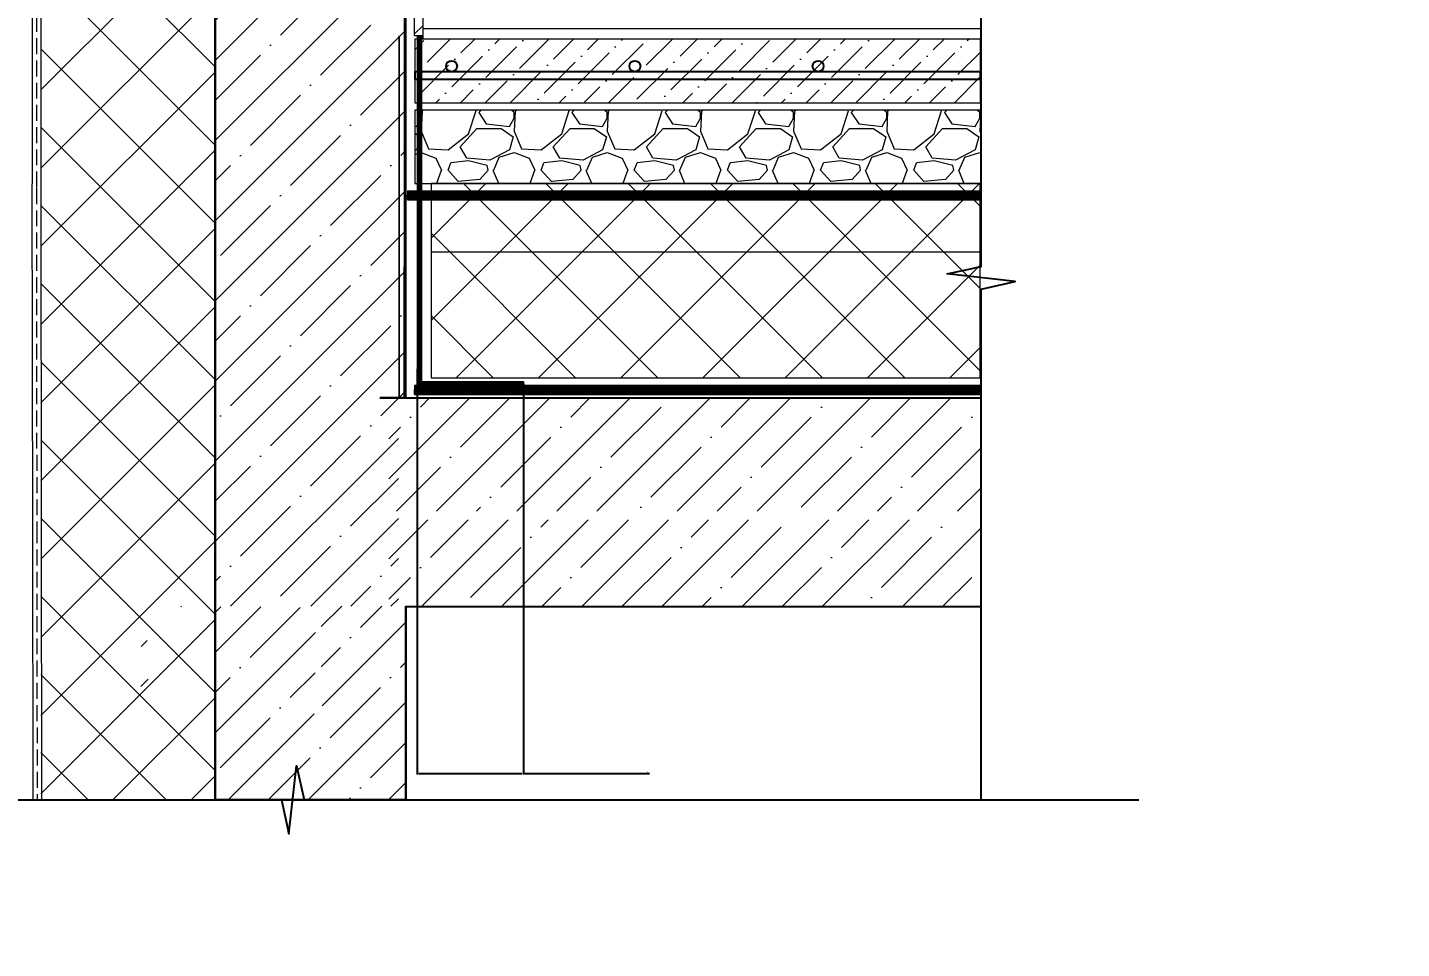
# Model space of a CAD drawing. Header units: millimetres. Extents: x -4447806 to 13389969, y -2188499 to 852203.
# Drawn here: x 4547730 to 4549893, y -558222 to -556772 of the extents above; entities that cross this region are included whole.
import ezdxf

# ---------------------------------------------------------------- set-up
doc = ezdxf.new("R2010")
doc.units = ezdxf.units.MM
for name, pattern in [('GOST2.303 4', [7, 5, -2, 0]), ('пунктирнаяX2', [12.7, 0, -12.7]), ('штриховая', [19.049999999999997, 12.7, -6.35]), ('штриховая 50', [1, 0.5, -0.5])]:
    doc.linetypes.add(name, pattern=pattern)
for name, color, linetype, lineweight in [('0.2', 7, 'Continuous', 20), ('0.35', 30, 'Continuous', 30), ('TN-ГИДРОИЗОЛЯЦИЯ БИТУМАЯ нижняя', 173, 'Continuous', 15), ('TN-ГРУНТОВКА', 6, 'Continuous', 15), ('TN-КЕРАМЗИТОВАЯ РАЗУКЛОНКА', 26, 'Continuous', 15), ('TN-ПАРОИЗОЛЯЦИЯ', 7, 'Continuous', 15), ('TN-СИСТЕМА', 243, 'Continuous', 15), ('TN-СТЯЖКА', 7, 'Continuous', 15), ('АР_Размеры', 175, 'Continuous', 9), ('АР_Штриховка', 252, 'Continuous', 0), ('Маркировка потолков', 7, 'Continuous', 9)]:
    doc.layers.add(name, color=color, linetype=linetype, lineweight=lineweight)
doc.styles.get("Standard").update_dxf_attribs({"font": 'arial.ttf'})
doc.dimstyles.new('ISO-25', dxfattribs={"dimtxt": 2.5, "dimasz": 2.5, "dimexe": 1.25, "dimexo": 0.625, "dimtad": 1, "dimtxsty": 'Standard', "dimcen": 2.5, "dimadec": 0, "dimazin": 0, "dimtfac": 1, "dimtmove": 0, "dimatfit": 3, "dimfxl": 1, "dimarcsym": 0})
pattern_1 = [(45, (3969483.65437112, -672094.7972918525), (-63.10534399997843, 63.10534399997843), []), (45, (3969546.759715014, -672094.7972918525), (-63.10534399997843, 63.10534399997843), [111.5555416787364, -22.31110833574728, 0, -22.31110833574728])]

# ---------------------------------------------------------------- blocks, each defined once
blk = doc.blocks.new('*D1170')
at = {"layer": 'Defpoints', "color": 0, "lineweight": 5, "ltscale": 500, "transparency": 16777216}
for p in [(4548343.758342006, -557308.2971352207), (4548511.100769252, -557332.286038892), (4548511.100769252, -557946.2450991163)]:
    blk.add_point(p, dxfattribs=at)
at = {"layer": 'АР_Размеры', "color": 0, "lineweight": -2, "ltscale": 500, "transparency": 16777216}
for p, q in [((4548343.758342006, -557308.9221352207), (4548343.758342006, -557947.4950991163)), ((4548511.100769252, -557332.911038892), (4548511.100769252, -557947.4950991163)), ((4548346.258342006, -557946.2450991163), (4548508.600769252, -557946.2450991163)), ((4548511.100769252, -557946.2450991163), (4548709.630955818, -557946.2450991163))]:
    blk.add_line(p, q, dxfattribs=at)
at = {"layer": 'АР_Размеры', "color": 0, "lineweight": 5, "ltscale": 500, "transparency": 16777216}
for points in [[(4548346.258342006, -557945.8284324497), (4548346.258342006, -557946.661765783), (4548343.758342006, -557946.2450991163)], [(4548508.600769252, -557945.8284324497), (4548508.600769252, -557946.661765783), (4548511.100769252, -557946.2450991163)]]:
    blk.add_solid(points, dxfattribs=at)
at = {"layer": 'АР_Размеры', "color": 0, "lineweight": 13, "ltscale": 500, "transparency": 16777216, "insert": (4548706.366119528, -557944.3436666471), "char_height": 2.5, "attachment_point": 5}
blk.add_mtext('150', dxfattribs=at)
blk = doc.blocks.new('*U707')
at = {"lineweight": 9, "transparency": 33554559}
h = blk.add_hatch(dxfattribs=at)
h.set_pattern_fill('ANSI36', color=256, scale=3)
h.set_pattern_definition([(45, (-256.1303792933202, -130.4572748134536), (5.0513940681014, 18.52177824970513), [23.8125, -4.762499999999999, 0, -4.762499999999999])])
h.paths.add_polyline_path([(308.4839045930126, 34.8208975489657), (-2.526330872438262e-12, 34.72162712319194), (0, 0), (308.4839277403724, -0.0001095534916218373)])
at = {"lineweight": 20}
blk.add_lwpolyline([(308.4839045930126, 34.8208975489657), (-2.526330872438262e-12, 34.72162712319194), (0, 0), (308.4839277403724, -0.0001095534916218373)], close=True, dxfattribs=at)
at = {"lineweight": 25}
blk.add_lwpolyline([(8.449697398228218e-14, 12.99999999997946), (308.4839277403726, 13.00009096087662), (308.4839277403722, 17.0000909609177), (-1.997201203217579e-13, 17.00000000002054)], close=True, dxfattribs=at)
for centre in [(19.99999999999958, 20.00000000002054), (119.9999999999996, 20.00000000002054), (219.9999999999996, 20.00000000002054)]:
    blk.add_circle(centre, 3, dxfattribs=at)
blk = doc.blocks.new('*U708')
at = {"lineweight": 9, "transparency": 33554559}
h = blk.add_hatch(dxfattribs=at)
h.set_pattern_fill('GRAVEL', color=256, scale=2)
h.set_pattern_definition([(228.0127875, (-219.1211134862953, -69.19990919296006), (-406.4000000319161, -457.1999999716357), [6.8344288, -676.6096727913]), (184.969741, (-223.6931134862953, -74.27990919296005), (609.5999997588101, 50.80000289395848), [11.72809439999994, -1161.080977870472]), (132.5104471, (-235.3771134862952, -75.29590919296007), (508.0000002145498, -558.7999998049191), [8.2696304, -818.6944558819999]), (267.273689, (-255.1891134862952, -87.99590919296006), (50.8000001063945, 1015.999999994663), [10.68009039999994, -1057.328748514752]), (292.83365418, (-255.6971134862953, -98.66390919296006), (-254.0000000212682, 609.5999999911091), [10.47267399999994, -1036.796154906872]), (357.2736889999999, (-251.6331134862953, -108.31590919296), (-1015.999999994663, 50.80000010639456), [10.68009039999994, -1057.328748514752]), (37.69424047, (-240.9651134862953, -108.82390919296), (-660.3999999707179, -508.0000000380082), [14.1238732, -1398.26230628494]), (72.25532837, (-229.7891134862953, -100.1879091929601), (355.6000000955858, 1117.599999969577), [13.3343904, -1320.1051320381]), (121.42956562, (-225.7251134862953, -87.48790919296005), (-406.4000000576624, 660.3999999645204), [10.71626, -1060.91091397424]), (175.2363583, (-231.3131134862953, -78.34390919296004), (558.7999999919905, -50.80000008778512), [12.23426559999994, -599.478738999996]), (222.3974378, (-243.5051134862953, -77.32790919296005), (-609.5999999804932, -558.8000000212799), [15.8215584, -1566.33545024354]), (138.81407483, (-204.8971134862954, -88.50390919296004), (-355.5999999786702, 304.8000000247836), [5.400090799999999, -534.61131648688]), (171.4692344, (-208.9611134862953, -84.94790919296005), (660.4000000177931, -101.5999998847469), [10.2736396, -1017.0927799408]), (225, (-219.1211134862953, -83.42390919296005), (-7.105427357601002e-15, -50.80000000000479), [7.1841868, -64.65786216856]), (203.19859051, (-222.6771134862953, -77.32790919296005), (254.0000000069218, 101.5999999821867), [3.868826399999984, -383.0124473778779]), (291.80140949, (-226.2331134862953, -78.85190919296005), (-50.80000001062992, 152.3999999964574), [5.4713124, -268.0950598]), (30.96375653, (-224.2011134862953, -83.93190919296003), (152.4000000037277, 101.5999999944225), [8.886393199999938, -287.3259630581981]), (161.56505118, (-216.5811134862953, -79.35990919296003), (101.6000000026517, -50.79999999467507), [6.4257428, -154.21796233656]), (16.389540334, (-255.6971134862953, -78.85190919296005), (508.0000000000029, 152.4000000000049), [9.00176, -891.1765334507801]), (70.34617594, (-247.0611134862953, -76.31190919296003), (-203.2000000185863, -558.7999999934082), [7.5519788, -747.644313564]), (293.19859051, (-216.5811134862953, -69.19990919296006), (-101.5999999822652, 254.0000000071057), [7.73760199999997, -379.143671777878]), (343.6104596700001, (-213.5331134862953, -76.31190919296003), (-508.0000000106457, 152.3999999644572), [9.001759999999939, -891.176533450796]), (339.44395478, (-255.6971134862953, -110.34790919296), (-253.9999999999972, 101.6000000000042), [8.680703999999936, -425.3546862621181]), (294.7751406, (-247.5691134862952, -113.39590919296), (-254.0000003023386, 558.7999998625452), [7.2734424, -720.0718676144]), (66.80140949, (-216.0731134862953, -119.99990919296), (101.599999984046, 254.000000006386), [7.737602000000001, -379.1436717778799]), (17.35402464, (-213.0251134862953, -112.8879091929601), (-660.3999999868604, -203.2000000426493), [8.515654800000002, -843.047519604]), (69.44395478, (-240.9651134862953, -119.99990919296), (-101.6000000017692, -253.9999999992926), [4.340351999999999, -429.6950382621201]), (101.309932474, (-219.1211134862953, -119.99990919296), (-50.800000000008, 203.2000000000074), [2.590292, -256.43989929052]), (165.963756532, (-219.6291134862953, -117.4599091929601), (152.3999999999903, -50.7999999999973), [10.472674, -198.98109178138]), (186.00900596, (-229.7891134862953, -114.91990919296), (507.9999999973074, 50.80000002658707), [9.705339999999937, -960.8272972667361]), (303.69006753, (-224.2011134862953, -88.50390919296004), (-50.80000000705937, 101.599999996474), [7.3264776, -175.8355271936]), (353.15722659, (-220.1371134862952, -94.59990919296004), (863.6000000053136, -101.5999999547879), [12.7911352, -1266.32018130062]), (60.9453959, (-207.4371134862953, -96.12390919296004), (-203.2000000055937, -355.5999999968051), [5.2301648, -517.7878463622]), (90, (-204.8971134862954, -91.55190919296004), (-50.8, 50.8), [3.048, -47.752]), (120.25643716, (-230.8051134862953, -113.39590919296), (203.1999999751433, -355.6000000141959), [7.0573392, -698.678815464]), (48.01278749999999, (-234.3611134862953, -107.29990919296), (406.4000000335068, 457.1999999702041), [13.6688576, -669.7752439912999]), (0, (-225.2171134862953, -97.13990919296006), (50.8, 50.8), [13.208, -37.592]), (325.3048465, (-212.0091134862953, -97.13990919296006), (508.0000001924306, -355.5999997250915), [8.0321912, -795.1863344828]), (254.0546040999999, (-205.4051134862953, -101.7119091929601), (-50.79999999645113, -203.2000000008949), [7.396581599999999, -362.43300077544]), (207.64597536, (-207.4371134862953, -108.82390919296), (-965.2000000354669, -507.999999932615), [12.04290199999994, -1192.249288458752]), (175.42607874, (-218.1051134862953, -114.4119091929601), (-660.3999999999766, 50.79999999998956), [12.7405892, -1261.3169291248])])
h.paths.add_polyline_path([(308.9171704000379, 39.99989029265119), (-2.910383045673371e-12, 40), (0, 0), (308.9171917081552, -0.0001097073588939906)])
at = {"lineweight": 20}
blk.add_lwpolyline([(308.9171704000379, 39.99989029265119), (-2.910383045673371e-12, 40), (0, 0), (308.9171917081552, -0.0001097073588939906)], close=True, dxfattribs=at)
blk = doc.blocks.new('*U709')
at = {"lineweight": 9, "transparency": 33554559}
h = blk.add_hatch(dxfattribs=at)
h.set_pattern_fill('ANSI37', color=256, scale=10)
h.set_pattern_definition([(45, (-700.4078191414401, 10.02729160312289), (-22.45064030267288, 22.45064030267288), []), (135, (-700.4078191414401, 10.02729160312289), (-22.45064030267288, -22.45064030267288), [])])
h.paths.add_polyline_path([(299.5921808585527, 110.0272916031229), (-7.252994944812564e-12, 110.0272545182455), (0, 4), (299.59218085856, 4.000037084877355)])
at = {"lineweight": 20}
blk.add_lwpolyline([(299.5921808585527, 110.0272916031229), (-7.252994944812564e-12, 110.0272545182455), (0, 4), (299.59218085856, 4.000037084877355)], close=True, dxfattribs=at)
blk = doc.blocks.new('*U728')
blk.add_lwpolyline([(-7.725966488115434e-15, -34.79465979695361), (-2.220446049250313e-16, -1), (2.25, -0.5000000000000004), (-2.25, 6.106226635438361e-16), (1.110223024625157e-16, 0.5000000000000002), (7.927632270728093e-15, 31.735894880339)])
blk = doc.blocks.new('*U710')
blk.add_lwpolyline([(-5.030420524545047e-15, -22.65499999985797), (-2.220446049250313e-16, -1), (2.25, -0.5000000000000004), (-2.25, 6.106226635438361e-16), (1.110223024625157e-16, 0.5000000000000002), (1.391763983342159e-14, 55.715091171266)])

msp = doc.modelspace()

# ---------------------------------------------------------------- hatches: boundary and pattern name
at = {"layer": 'TN-СТЯЖКА'}
h = msp.add_hatch(dxfattribs=at)
h.set_pattern_fill('ANSI31', color=256, scale=6.853972480741564)
h.set_pattern_definition([(45, (4501014.661419485, -187994.9734114248), (-15.38760708095474, 15.38760708095474), [])])
h.paths.add_polyline_path([(4548339.273912951, -556784.3815925155), (4548352.981975797, -556784.3815925155), (4548352.981844613, -555682.4314757581), (4548339.273899561, -555682.4314757581)])
at = {"layer": 'АР_Штриховка', "ltscale": 100}
h = msp.add_hatch(dxfattribs=at)
h.set_pattern_fill('ANSI37', color=256, scale=27.41588992296625)
h.set_pattern_definition([(45, (4810419.251892405, -114721.1241152348), (-61.55042832381896, 61.55042832381894), []), (135, (4810419.251892405, -114721.1241152348), (-61.55042832381897, -61.55042832381893), [])])
h.paths.add_polyline_path([(4547751.219867043, -557987.7627863035), (4547952.718498136, -557987.7627862752), (4548025.624696629, -557987.7627862752), (4548025.921556202, -555668.7235732041), (4547751.87975012, -555668.5766757685)])
at = {"layer": 'Маркировка потолков', "lineweight": 9, "ltscale": 5000, "transparency": 33554610}
h = msp.add_hatch(dxfattribs=at)
h.set_pattern_fill('ANSI35', color=256, scale=356.9777333719564)
h.set_pattern_definition([(45, (4411521.24371909, -585670.2218347319), (-63.10534399997844, 63.10534399997844), []), (45, (4411584.349062984, -585670.2218347319), (-63.10534399997844, 63.10534399997844), [111.5555416787364, -22.31110833574728, 0, -22.31110833574728])])
h.paths.add_polyline_path([(4548325.942495088, -556019.9325633962), (4548311.54909307, -556019.9325633962), (4548310.490413231, -556018.0663004575), (4548306.657448839, -556018.2671776274), (4548306.75788741, -556020.1836598514), (4548303.88316406, -556020.3343177076), (4548302.824484449, -556018.4680547689), (4548298.991520057, -556018.6689319388), (4548299.091958627, -556020.5854141344), (4548296.217235277, -556020.736072019), (4548295.158555439, -556018.8698090804), (4548291.325591047, -556019.0706862502), (4548291.426029618, -556020.987168446), (4548288.551306268, -556021.1378263305), (4548287.492626656, -556019.2715633918), (4548283.659662264, -556019.4724405333), (4548283.760100835, -556021.3889227574), (4548280.885377485, -556021.5395806419), (4548279.826697873, -556019.6733177032), (4548275.993733255, -556019.8741948447), (4548276.094171826, -556021.7906770688), (4548273.219448702, -556021.9413349249), (4548269.76516626, -556020.2006202282), (4548269.650541535, -556018.013451099), (4548266.449953988, -556018.013451099), (4548266.449953988, -556011.2965580734), (4548269.685024752, -556009.6790227483), (4548269.76516626, -556008.1498327815), (4548273.219448702, -556006.4091180847), (4548276.094171826, -556006.5597759408), (4548275.993733255, -556008.476258165), (4548279.826697873, -556008.6771353348), (4548280.885377485, -556006.8108723961), (4548283.760100835, -556006.9615302522), (4548283.659662264, -556008.8780124763), (4548287.492626656, -556009.0788896462), (4548288.551306268, -556007.2126267075), (4548291.426029618, -556007.3632845636), (4548291.325591047, -556009.2797667878), (4548295.158555439, -556009.4806439293), (4548296.217235277, -556007.614381019), (4548299.091958627, -556007.7650388752), (4548302.824484449, -556009.8823982407), (4548303.88316406, -556008.0161353304), (4548306.75788741, -556008.1667931866), (4548306.657448839, -556010.0832754106), (4548310.490413231, -556010.2841525523), (4548311.54909307, -556008.4178896418), (4548325.942495088, -556008.4178896418), (4548325.942495088, -555694.7996107421), (4548192.701270124, -555694.7996107421), (4548192.701270124, -555801.7770191624), (4548194.62038245, -555801.7770191624), (4548194.62038245, -555825.7659228337), (4548192.754119426, -555826.8246025307), (4548192.954996794, -555830.6575669504), (4548194.871478876, -555830.5571283796), (4548195.022136733, -555833.4318517016), (4548193.155873936, -555834.4905313984), (4548193.356751077, -555838.3234958466), (4548195.273233159, -555838.2230572475), (4548195.423891015, -555841.0977805693), (4548193.557628219, -555842.1564602663), (4548193.75850536, -555845.9894247145), (4548195.674987443, -555845.8889861153), (4548195.825645299, -555848.7637094656), (4548193.959382502, -555849.8223891342), (4548194.160259644, -555853.6553535822), (4548196.076741725, -555853.5549150115), (4548196.227399809, -555856.4296383334), (4548194.361136785, -555857.4883180021), (4548194.562013926, -555861.3212824501), (4548196.478496236, -555861.2208438794), (4548196.629154092, -555864.0955672013), (4548194.888439395, -555867.5498496429), (4548192.701270124, -555867.6644743407), (4548192.701270124, -555870.8650617731), (4548185.984377098, -555870.8650617731), (4548184.366841717, -555867.6299910946), (4548182.837651778, -555867.5498496429), (4548181.096937081, -555864.0955672013), (4548181.247594938, -555861.2208438794), (4548183.164077247, -555861.3212824501), (4548183.364954388, -555857.4883180021), (4548181.498691364, -555856.4296383334), (4548181.64934922, -555853.5549150115), (4548183.56583153, -555853.6553535822), (4548183.766708671, -555849.8223891342), (4548181.900445875, -555848.7637094656), (4548182.051103731, -555845.8889861153), (4548183.967585813, -555845.9894247145), (4548184.168462954, -555842.1564602663), (4548182.302200157, -555841.0977805693), (4548182.452858014, -555838.2230572475), (4548184.369340096, -555838.3234958466), (4548184.570217237, -555834.4905313984), (4548182.703954441, -555833.4318517016), (4548182.801269129, -555831.5749770621), (4548183.922553932, -555695.8467454494), (4547918.542370895, -555695.8467454494), (4547918.542370895, -555801.187810427), (4547920.46148322, -555801.187810427), (4547920.46148322, -555825.1767141267), (4547918.595220196, -555826.2353937954), (4547918.796097565, -555830.0683582434), (4547920.712579647, -555829.9679196727), (4547920.863237503, -555832.8426429946), (4547918.996974707, -555833.9013226916), (4547919.197851848, -555837.7342871113), (4547921.114333929, -555837.6338485405), (4547921.264991786, -555840.5085718625), (4547919.398728989, -555841.5672515593), (4547919.59960613, -555845.4002159792), (4547921.516088213, -555845.2997774084), (4547921.666746069, -555848.1745007302), (4547919.800483272, -555849.2331804272), (4547920.001360414, -555853.066144847), (4547921.917842496, -555852.9657062762), (4547922.068500579, -555855.8404295981), (4547920.202237556, -555856.8991092951), (4547920.403114697, -555860.7320737431), (4547922.319597006, -555860.6316351441), (4547922.470254863, -555863.5063584943), (4547920.729540166, -555866.9606409359), (4547918.542370895, -555867.0752656055), (4547918.542370895, -555870.2758530378), (4547911.825477868, -555870.2758530378), (4547910.207942487, -555867.0407823876), (4547908.678752549, -555866.9606409359), (4547906.938037852, -555863.5063584943), (4547907.088695708, -555860.6316351441), (4547909.005178018, -555860.7320737431), (4547909.206055159, -555856.8991092951), (4547907.339792134, -555855.8404295981), (4547907.490449991, -555852.9657062762), (4547909.4069323, -555853.066144847), (4547909.607809441, -555849.2331804272), (4547907.741546645, -555848.1745007302), (4547907.892204501, -555845.2997774084), (4547909.808686583, -555845.4002159792), (4547910.009563725, -555841.5672515593), (4547908.143300928, -555840.5085718625), (4547908.293958784, -555837.6338485405), (4547910.210440867, -555837.7342871113), (4547910.411318008, -555833.9013226916), (4547908.545055211, -555832.8426429946), (4547908.695713067, -555829.9679196727), (4547910.612195149, -555830.0683582434), (4547910.81307229, -555826.2353937954), (4547908.946809494, -555825.1767141267), (4547908.946809494, -555801.187810427), (4547909.129197766, -555694.7996107421), (4548025.624696629, -555695.3231780957), (4548025.624696629, -557354.9578957935), (4548024.758142887, -557682.581108642), (4548314.15437112, -557682.5834006511), (4548314.15437112, -557355.2379104823), (4548325.942495088, -557354.4343284399)])
h = msp.add_hatch(dxfattribs=at)
h.set_pattern_fill('ANSI35', color=256, scale=356.9777333719564)
h.set_pattern_definition(pattern_1)
h.paths.add_polyline_path([(4549231.654371347, -557683.8432585747), (4549231.654371347, -557354.8525795048), (4548299.205986448, -557354.8525795048), (4548299.205986448, -557683.8432585747)])
h.paths.add_polyline_path([(4549231.654371801, -557546.7638089315), (4549231.654371347, -557533.3708427305), (4548299.205986448, -557533.3708427021), (4548299.205986448, -557546.7638089599)])
h = msp.add_hatch(dxfattribs=at)
h.set_pattern_fill('ANSI35', color=256, scale=356.9777333719564)
h.set_pattern_definition(pattern_1)
h.paths.add_polyline_path([(4548325.942495088, -557976.4316825649), (4548325.942495088, -557682.5834006511), (4548192.701270124, -557682.5834006511), (4548192.701270124, -557789.5608090714), (4548194.62038245, -557789.5608090714), (4548194.62038245, -557813.5497127427), (4548192.754119426, -557814.6083924395), (4548192.954996794, -557818.4413568594), (4548194.871478876, -557818.3409182886), (4548195.022136733, -557821.2156416106), (4548193.155873936, -557822.2743213074), (4548193.356751077, -557826.1072857556), (4548195.273233159, -557826.0068471564), (4548195.423891015, -557828.8815704783), (4548193.557628219, -557829.9402501753), (4548193.75850536, -557833.7732146234), (4548195.674987443, -557833.6727760243), (4548195.825645299, -557836.5474993745), (4548193.959382502, -557837.6061790432), (4548194.160259644, -557841.4391434912), (4548196.076741725, -557841.3387049205), (4548196.227399809, -557844.2134282424), (4548194.361136785, -557845.2721079111), (4548194.562013926, -557849.1050723591), (4548196.478496236, -557849.0046337884), (4548196.629154092, -557851.8793571102), (4548194.888439395, -557855.3336395519), (4548192.701270124, -557855.4482642496), (4548192.701270124, -557858.648851682), (4548185.984377098, -557858.648851682), (4548184.366841717, -557855.4137810034), (4548182.837651778, -557855.3336395519), (4548181.096937081, -557851.8793571102), (4548181.247594938, -557849.0046337884), (4548183.164077247, -557849.1050723591), (4548183.364954388, -557845.2721079111), (4548181.498691364, -557844.2134282424), (4548181.64934922, -557841.3387049205), (4548183.56583153, -557841.4391434912), (4548183.766708671, -557837.6061790432), (4548181.900445875, -557836.5474993745), (4548182.051103731, -557833.6727760243), (4548183.967585813, -557833.7732146234), (4548184.168462954, -557829.9402501753), (4548182.302200157, -557828.8815704783), (4548182.452858014, -557826.0068471564), (4548184.369340096, -557826.1072857556), (4548184.570217237, -557822.2743213074), (4548182.703954441, -557821.2156416106), (4548182.801269129, -557819.3587669709), (4548183.922553932, -557683.6305353583), (4547918.542370895, -557683.6305353583), (4547918.542370895, -557788.971600336), (4547920.46148322, -557788.971600336), (4547920.46148322, -557812.9605040357), (4547918.595220196, -557814.0191837043), (4547918.796097565, -557817.8521481524), (4547920.712579647, -557817.7517095816), (4547920.863237503, -557820.6264329036), (4547918.996974707, -557821.6851126004), (4547919.197851848, -557825.5180770203), (4547921.114333929, -557825.4176384495), (4547921.264991786, -557828.2923617713), (4547919.398728989, -557829.3510414683), (4547919.59960613, -557833.1840058881), (4547921.516088213, -557833.0835673173), (4547921.666746069, -557835.9582906392), (4547919.800483272, -557837.0169703362), (4547920.001360414, -557840.8499347559), (4547921.917842496, -557840.7494961852), (4547922.068500579, -557843.6242195071), (4547920.202237556, -557844.6828992041), (4547920.403114697, -557848.5158636521), (4547922.319597006, -557848.415425053), (4547922.470254863, -557851.2901484033), (4547920.729540166, -557854.7444308449), (4547918.542370895, -557854.8590555143), (4547918.542370895, -557858.0596429467), (4547911.825477868, -557858.0596429467), (4547910.207942487, -557854.8245722966), (4547908.678752549, -557854.7444308449), (4547906.938037852, -557851.2901484033), (4547907.088695708, -557848.415425053), (4547909.005178018, -557848.5158636521), (4547909.206055159, -557844.6828992041), (4547907.339792134, -557843.6242195071), (4547907.490449991, -557840.7494961852), (4547909.4069323, -557840.8499347559), (4547909.607809441, -557837.0169703362), (4547907.741546645, -557835.9582906392), (4547907.892204501, -557833.0835673173), (4547909.808686583, -557833.1840058881), (4547910.009563725, -557829.3510414683), (4547908.143300928, -557828.2923617713), (4547908.293958784, -557825.4176384495), (4547910.210440867, -557825.5180770203), (4547910.411318008, -557821.6851126004), (4547908.545055211, -557820.6264329036), (4547908.695713067, -557817.7517095816), (4547910.612195149, -557817.8521481524), (4547910.81307229, -557814.0191837043), (4547908.946809494, -557812.9605040357), (4547908.946809494, -557788.971600336), (4547909.129197766, -557682.5834006511), (4548025.624696629, -557682.5834006511), (4548025.624696629, -557987.7627862752), (4548325.942495088, -557987.7627862752)])

# ---------------------------------------------------------------- linework, layer by layer
at = {"layer": '0.2'}
for points in [[(4547737.956709995, -555668.5692124618), (4547737.390741516, -557017.7512141305), (4547737.390552004, -557017.919649903)], [(4547751.656453382, -555668.4223150262), (4547751.083278004, -557031.4591590978), (4547751.083103699, -557031.2976536725)], [(4547737.375340896, -557017.7512141305), (4547738.028639852, -557558.4845776453), (4547738.578112628, -557987.7627862752)], [(4547751.083278004, -557031.4591590978), (4547751.73657696, -557558.4698760062), (4547752.286066078, -557987.7627862752)]]:
    msp.add_lwpolyline(points, dxfattribs=at)
at = {"layer": '0.2', "linetype": 'GOST2.303 4', "ltscale": 5}
for points in [[(4547744.80665216, -555668.5692124618), (4547744.237009646, -557024.6051866), (4547744.237009646, -557024.6051866)], [(4547744.229309336, -557024.6051866), (4547744.882608293, -557558.4772682176), (4547745.409341459, -557987.7627862752)]]:
    msp.add_lwpolyline(points, dxfattribs=at)
at = {"layer": '0.2', "ltscale": 100}
msp.add_lwpolyline([(4548025.624696629, -557682.5834006511), (4548025.624696629, -556222.524390483), (4548325.942495088, -556222.524390483), (4548325.942495088, -557354.6961121167), (4548285.480740774, -557354.6961121167)], dxfattribs=at)
at = {"layer": '0.35', "color": 18, "ltscale": 200, "true_color": 0x000000}
for points in [[(4548025.624696629, -557682.5834006511), (4548025.624696629, -555695.8467454494), (4548325.942495088, -555695.8467454494), (4548323.679872788, -557354.8525795048), (4548284.770791644, -557354.9539537556)], [(4549231.65437112, -557354.9824208147), (4548285.012249338, -557354.8662603633)], [(4548025.624696629, -557682.5834006511), (4548025.624696629, -557987.7627862752), (4548325.942495088, -557987.7627862752), (4548325.942495088, -557682.5834006511)], [(4548325.942495088, -557683.3904511294), (4549231.65437112, -557683.5015891171)]]:
    msp.add_lwpolyline(points, dxfattribs=at)
at = {"layer": 'TN-ГИДРОИЗОЛЯЦИЯ БИТУМАЯ нижняя', "linetype": 'Continuous'}
for p, q in [((4548328.611868136, -557028.8106242609), (4548328.611868136, -557036.0253321426)), ((4548328.611868136, -557028.8106242609), (4549231.425260341, -557028.8106242609)), ((4548328.611868136, -557043.2400400243), (4548328.611868136, -557036.0253321426)), ((4549231.425260341, -557028.8106242609), (4549231.425260341, -557036.0253321426)), ((4549231.425260341, -557043.2400400243), (4549231.425260341, -557036.0253321426)), ((4548328.611868136, -557043.2400400243), (4549231.425260341, -557043.2400400243))]:
    msp.add_line(p, q, dxfattribs=at)
at = {"layer": 'TN-ГИДРОИЗОЛЯЦИЯ БИТУМАЯ нижняя', "linetype": 'пунктирнаяX2'}
msp.add_line((4548328.611868136, -557036.0253321426), (4549231.425260341, -557036.0253321426), dxfattribs=at)
at = {"layer": 'TN-ГИДРОИЗОЛЯЦИЯ БИТУМАЯ нижняя', "linetype": 'штриховая 50', "ltscale": 10, "const_width": 14.42941576335903}
msp.add_lwpolyline([(4548328.611868136, -557036.0253321426), (4549231.425260341, -557036.0253321426)], dxfattribs=at)
at = {"layer": 'TN-ГРУНТОВКА', "color": 18, "linetype": 'штриховая', "ltscale": 20, "true_color": 0x000000, "const_width": 2.741588992296626}
msp.add_lwpolyline([(4548315.487465555, -556784.5424306205), (4548315.48749279, -557354.6961121167)], dxfattribs=at)
at = {"layer": 'TN-ПАРОИЗОЛЯЦИЯ', "linetype": 'Continuous', "ltscale": 40}
for p, q in [((4548343.758422032, -556784.5424296099), (4548343.758341643, -557335.7130251323)), ((4548343.758422032, -556784.5424296099), (4548347.185408273, -556784.5424301098)), ((4548350.612394514, -556784.5424306097), (4548347.185408273, -556784.5424301098)), ((4548350.612394514, -556784.5424306097), (4548350.612315123, -557328.8590526517)), ((4548339.65044014, -557342.6718964423), (4548339.65044014, -557346.0988826826)), ((4548339.65044014, -557342.6718964423), (4549231.65437112, -557342.6718964423)), ((4548343.758341643, -557335.7130251323), (4548511.100769252, -557335.7130251323)), ((4548350.612315123, -557328.8590526517), (4548511.100769252, -557328.8590526517)), ((4548511.100769252, -557328.8590526517), (4548511.100769252, -557332.286038892)), ((4548511.100769252, -557335.7130251323), (4548511.100769252, -557332.286038892)), ((4549231.65437112, -557342.6718964423), (4549231.65437112, -557346.0988826826)), ((4548339.65044014, -557349.5258689229), (4548339.65044014, -557346.0988826826)), ((4548339.65044014, -557349.5258689229), (4549231.65437112, -557349.5258689229)), ((4549231.65437112, -557349.5258689229), (4549231.65437112, -557346.0988826826))]:
    msp.add_line(p, q, dxfattribs=at)
at = {"layer": 'TN-ПАРОИЗОЛЯЦИЯ', "linetype": 'пунктирнаяX2', "ltscale": 40}
for p, q in [((4548347.185408273, -556784.5424301098), (4548347.185328383, -557332.286038892)), ((4548347.185328383, -557332.286038892), (4548511.100769252, -557332.286038892)), ((4548339.65044014, -557346.0988826826), (4549231.65437112, -557346.0988826826))]:
    msp.add_line(p, q, dxfattribs=at)
at = {"layer": 'TN-ПАРОИЗОЛЯЦИЯ', "linetype": 'Continuous', "ltscale": 10}
for p, q in [((4548339.65044014, -557334.7929122761), (4548339.65044014, -557342.0076201578)), ((4548339.65044014, -557334.7929122761), (4549231.65437112, -557334.7929122761)), ((4548339.65044014, -557349.2223280395), (4548339.65044014, -557342.0076201578)), ((4549231.65437112, -557334.7929122761), (4549231.65437112, -557342.0076201578)), ((4549231.65437112, -557349.2223280395), (4549231.65437112, -557342.0076201578)), ((4548339.65044014, -557349.2223280395), (4549231.65437112, -557349.2223280395))]:
    msp.add_line(p, q, dxfattribs=at)
at = {"layer": 'TN-ПАРОИЗОЛЯЦИЯ', "linetype": 'пунктирнаяX2', "ltscale": 10}
msp.add_line((4548339.65044014, -557342.0076201578), (4549231.65437112, -557342.0076201578), dxfattribs=at)
at = {"layer": 'TN-ПАРОИЗОЛЯЦИЯ', "linetype": 'штриховая 50', "ltscale": 40, "const_width": 6.853972480741564}
for points in [[(4548511.100769252, -557332.286038892), (4548347.185328383, -557332.286038892), (4548347.185408273, -556784.5424301098)], [(4548339.65044014, -557346.0988826826), (4549231.65437112, -557346.0988826826)]]:
    msp.add_lwpolyline(points, dxfattribs=at)
at = {"layer": 'TN-ПАРОИЗОЛЯЦИЯ', "linetype": 'штриховая 50', "ltscale": 10, "const_width": 14.42941576335903}
msp.add_lwpolyline([(4548339.65044014, -557342.0076201578), (4549231.65437112, -557342.0076201578)], dxfattribs=at)
at = {"layer": 'TN-СИСТЕМА', "color": 18, "ltscale": 100, "true_color": 0x000000}
msp.add_line((4548365.623402255, -557124.6368476728), (4549230.211429666, -557124.6368476728), dxfattribs=at)
at = {"layer": 'TN-СТЯЖКА'}
msp.add_lwpolyline([(4548339.273912951, -556784.3815925155), (4548352.981975797, -556784.3815925155), (4548352.981844613, -555682.4314757581), (4548339.273899561, -555682.4314757581)], close=True, dxfattribs=at)
at = {"layer": 'TN-СТЯЖКА', "ltscale": 40}
msp.add_lwpolyline([(4549231.425260341, -556773.3493009855), (4549231.425260341, -556789.7988349404), (4548352.981975797, -556789.7988349971), (4548352.981975797, -556773.3493010422)], close=True, dxfattribs=at)

# ---------------------------------------------------------------- block references
at = {"ltscale": 100, "xscale": 23.79851555813043, "yscale": 23.79851555813043, "zscale": 23.79851555813043}
msp.add_blockref('*U728', (4549231.65437112, -557159.7015337575), dxfattribs=at)
at = {"ltscale": 100, "xscale": 23.79851555813043, "yscale": 23.79851555813043, "zscale": 23.79851555813043, "rotation": 270}
msp.add_blockref('*U710', (4548153.717907058, -557987.7627862752), dxfattribs=at)
at = {"layer": 'TN-КЕРАМЗИТОВАЯ РАЗУКЛОНКА', "xscale": 2.885883152671806, "yscale": 2.885883152671806, "zscale": 2.885883152671806}
msp.add_blockref('*U708', (4548340.155452069, -557017.2671015324), dxfattribs=at)
at = {"layer": 'TN-СИСТЕМА', "color": 18, "ltscale": 100, "true_color": 0x000000, "xscale": 2.885883152671806, "yscale": 2.885883152671806, "zscale": 2.885883152671806}
msp.add_blockref('*U709', (4548365.623402255, -557334.7929107259), dxfattribs=at)
at = {"layer": 'TN-СТЯЖКА', "xscale": 2.885883152671809, "yscale": 2.885883152671809, "zscale": 2.885883152671809, "rotation": 2.034774631500633e-05}
msp.add_blockref('*U707', (4548340.155452069, -556890.2881927057), dxfattribs=at)

# ---------------------------------------------------------------- dimensions: what is measured, and where the dimension line sits
at = {"layer": 'АР_Размеры', "lineweight": 13, "ltscale": 500}
dim = msp.add_linear_dim(base=(4548511.100769252, -557946.2450991163), p1=(4548343.758342006, -557308.2971352207), p2=(4548511.100769252, -557332.286038892), text='150', dimstyle='ISO-25', dxfattribs=at)
dim.commit()
dim.dimension.update_dxf_attribs({"geometry": '*D1170', "text_midpoint": (4548706.366119528, -557946.2450991163), "dimtype": 160})

doc.saveas('drawing.dxf')
